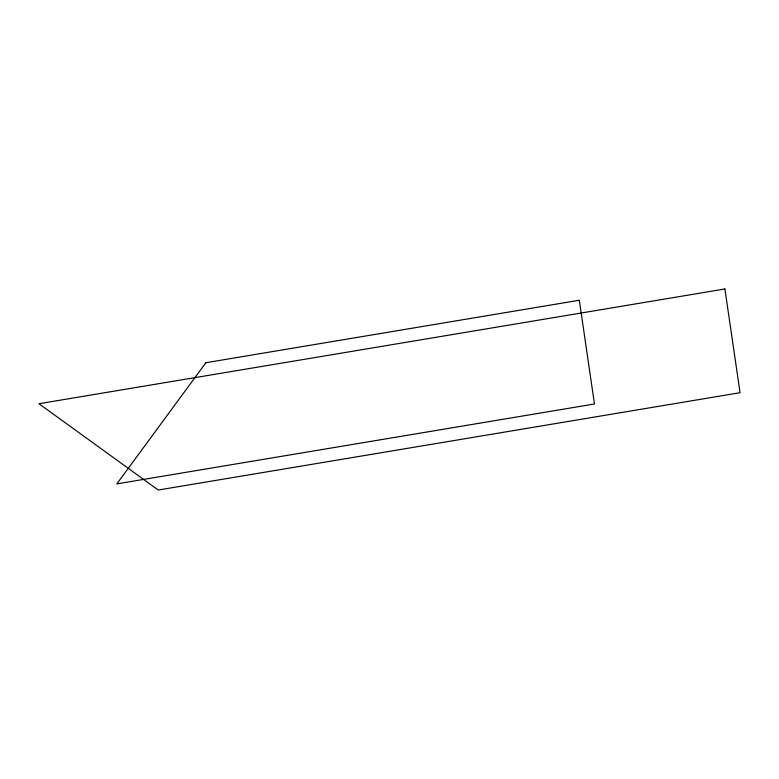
<?xml version="1.0" encoding="UTF-8"?>
<svg xmlns="http://www.w3.org/2000/svg" width="779" height="779" viewBox="0 0 779 779"><rect width="100%" height="100%" fill="white"/><g stroke="black" fill="none" stroke-linecap="round" stroke-linejoin="round"><path stroke-width="1.17" d="M205.88 362.722L116.84 483.886L594.465 403.98L579.323 300.246L205.88 362.722M724.918 288.97L38.95 403.726L158.254 490.03L740.05 392.704L724.918 288.97"/></g></svg>
